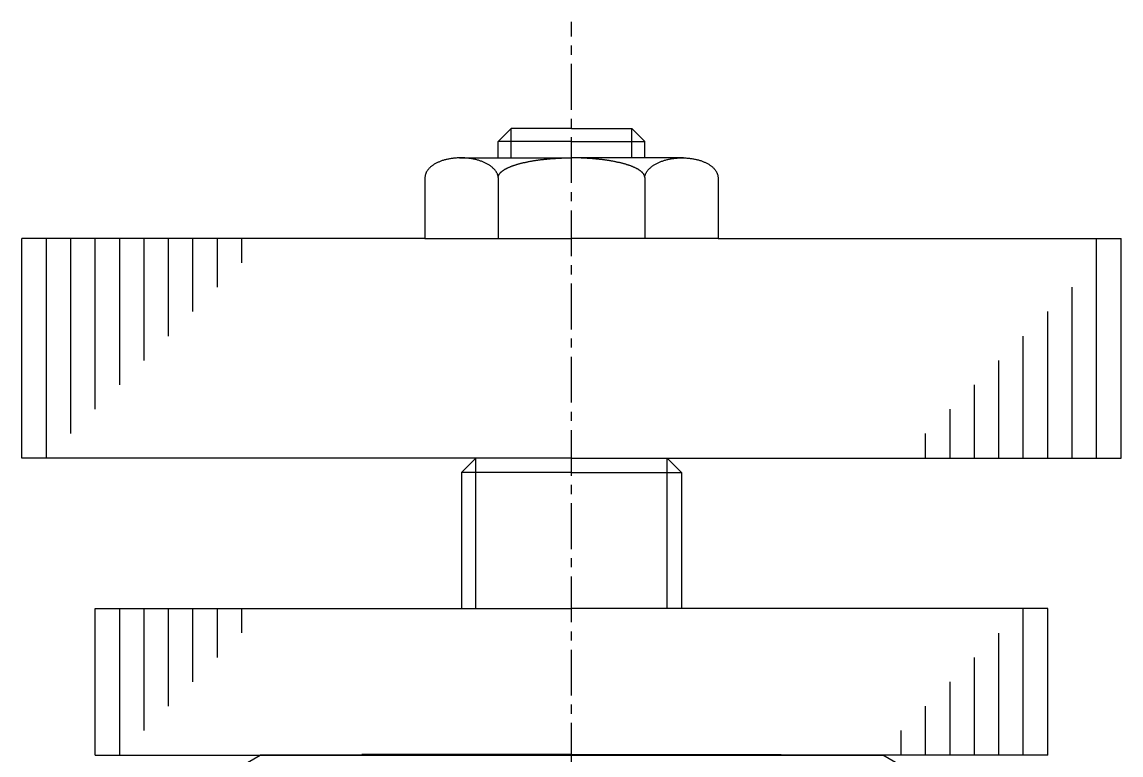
# Model space of a CAD drawing. Extents: x -13.7 to 70.2, y 117.1 to 204.
# Drawn here: x 25.49 to 55.49, y 183.95 to 203.97 of the extents above; entities that cross this region are included whole.
import ezdxf

# ---------------------------------------------------------------- set-up
doc = ezdxf.new("R2010")
doc.units = 0
doc.linetypes.add('CENTER', pattern=[2, 1.25, -0.25, 0.25, -0.25])
doc.layers.get('0').update_dxf_attribs({"linetype": 'CONTINUOUS'})
doc.layers.add('CENTER', color=1, linetype='CENTER')

msp = doc.modelspace()

# ---------------------------------------------------------------- linework, layer by layer
at = {"color": 7, "linetype": 'CONTINUOUS'}
for p, q in [((38.836, 201.06), (38.486, 200.71)), ((38.836, 201.06), (38.486, 200.71)), ((40.486, 201.06), (38.836, 201.06)), ((40.486, 201.06), (38.836, 201.06)), ((40.486, 201.06), (42.136, 201.06)), ((40.486, 201.06), (42.136, 201.06)), ((42.136, 201.06), (42.486, 200.71)), ((42.136, 201.06), (42.486, 200.71)), ((40.486, 200.71), (38.486, 200.71)), ((40.486, 200.71), (38.486, 200.71)), ((38.486, 200.26), (38.486, 200.71)), ((38.486, 200.26), (38.486, 200.71)), ((40.486, 200.71), (42.486, 200.71)), ((40.486, 200.71), (42.486, 200.71)), ((42.486, 200.26), (42.486, 200.71)), ((42.486, 200.26), (42.486, 200.71)), ((37.431, 200.26), (40.486, 200.26)), ((37.431, 200.26), (40.486, 200.26)), ((43.541, 200.26), (40.486, 200.26)), ((43.541, 200.26), (40.486, 200.26)), ((36.486, 199.709), (36.486, 198.06)), ((36.486, 199.709), (36.486, 198.06)), ((38.486, 199.722), (38.486, 199.749)), ((38.486, 199.722), (38.486, 199.749)), ((38.486, 199.722), (38.486, 198.06)), ((38.486, 199.722), (38.486, 198.06)), ((42.486, 199.722), (42.486, 199.749)), ((42.486, 199.722), (42.486, 199.749)), ((42.486, 199.722), (42.486, 198.06)), ((42.486, 199.722), (42.486, 198.06)), ((44.486, 199.709), (44.486, 198.06)), ((44.486, 199.709), (44.486, 198.06)), ((36.486, 198.06), (25.486, 198.06)), ((25.486, 192.06), (25.486, 198.06)), ((36.486, 198.06), (40.486, 198.06)), ((44.486, 198.06), (40.486, 198.06)), ((44.486, 198.06), (55.486, 198.06)), ((55.486, 192.06), (55.486, 198.06)), ((40.486, 192.06), (25.486, 192.06)), ((40.486, 192.06), (25.486, 192.06)), ((37.876, 192.06), (37.486, 191.67)), ((40.486, 192.06), (55.486, 192.06)), ((40.486, 192.06), (55.486, 192.06)), ((43.096, 192.06), (43.486, 191.67)), ((40.486, 191.67), (37.486, 191.67)), ((37.486, 191.67), (37.486, 187.949)), ((40.486, 191.67), (43.486, 191.67)), ((43.486, 191.67), (43.486, 187.949)), ((27.486, 183.949), (27.486, 187.949)), ((27.486, 187.949), (40.486, 187.949)), ((53.486, 187.949), (40.486, 187.949)), ((53.486, 183.949), (53.486, 187.949)), ((27.486, 183.949), (40.486, 183.949)), ((30.671, 183.19), (31.986, 183.949)), ((40.486, 183.949), (31.986, 183.949)), ((37.486, 183.949), (33.361, 183.949)), ((37.486, 183.949), (33.361, 183.949)), ((40.486, 183.964), (34.763, 183.964)), ((40.486, 183.964), (46.208, 183.964)), ((40.486, 183.949), (48.986, 183.949)), ((53.486, 183.949), (40.486, 183.949)), ((43.486, 183.949), (47.611, 183.949)), ((43.486, 183.949), (47.611, 183.949)), ((50.301, 183.19), (48.986, 183.949))]:
    msp.add_line(p, q, dxfattribs=at)
at = {"color": 3, "linetype": 'CONTINUOUS'}
for p, q in [((38.836, 200.26), (38.836, 201.06)), ((38.836, 200.26), (38.836, 201.06)), ((42.136, 200.26), (42.136, 201.06)), ((42.136, 200.26), (42.136, 201.06)), ((26.153, 192.06), (26.153, 198.06)), ((26.819, 192.727), (26.819, 198.06)), ((27.486, 193.394), (27.486, 198.06)), ((28.153, 194.06), (28.153, 198.06)), ((28.819, 194.727), (28.819, 198.06)), ((29.486, 195.394), (29.486, 198.06)), ((29.486, 195.394), (29.486, 198.06)), ((30.153, 196.06), (30.153, 198.06)), ((30.819, 196.727), (30.819, 198.06)), ((31.486, 197.394), (31.486, 198.06)), ((54.819, 192.06), (54.819, 198.06)), ((54.153, 192.06), (54.153, 196.727)), ((53.486, 192.06), (53.486, 196.06)), ((52.819, 192.06), (52.819, 195.394)), ((52.153, 192.06), (52.153, 194.727)), ((51.486, 192.06), (51.486, 194.06)), ((51.486, 192.06), (51.486, 194.06)), ((50.819, 192.06), (50.819, 193.394)), ((50.153, 192.06), (50.153, 192.727)), ((37.876, 187.949), (37.876, 192.06)), ((43.096, 187.949), (43.096, 192.06)), ((28.153, 183.95), (28.153, 187.95)), ((28.819, 184.617), (28.819, 187.95)), ((29.486, 185.283), (29.486, 187.95)), ((30.153, 185.95), (30.153, 187.95)), ((30.819, 186.617), (30.819, 187.95)), ((31.486, 187.283), (31.486, 187.95)), ((52.819, 183.949), (52.819, 187.949)), ((52.153, 183.949), (52.153, 187.282)), ((51.486, 183.949), (51.486, 186.616)), ((50.819, 183.949), (50.819, 185.949)), ((50.153, 183.949), (50.153, 185.282)), ((49.486, 183.949), (49.486, 184.616))]:
    msp.add_line(p, q, dxfattribs=at)
at = {"color": 7, "linetype": 'CONTINUOUS'}
for points in [[(38.487, 199.742, 0), (38.485, 199.755, 0), (38.481, 199.769, 0), (38.478, 199.782, 0), (38.473, 199.795, 0), (38.468, 199.808, 0), (38.463, 199.821, 0), (38.457, 199.834, 0), (38.45, 199.847, 0), (38.443, 199.86, 0), (38.435, 199.873, 0), (38.427, 199.886, 0), (38.419, 199.898, 0), (38.409, 199.91, 0), (38.4, 199.923, 0), (38.389, 199.935, 0), (38.378, 199.947, 0), (38.367, 199.959, 0), (38.355, 199.971, 0), (38.343, 199.982, 0), (38.33, 199.994, 0), (38.317, 200.005, 0), (38.303, 200.016, 0), (38.289, 200.027, 0), (38.274, 200.038, 0), (38.259, 200.049, 0), (38.244, 200.059, 0), (38.228, 200.069, 0), (38.211, 200.079, 0), (38.194, 200.089, 0), (38.177, 200.098, 0), (38.16, 200.108, 0), (38.142, 200.117, 0), (38.123, 200.125, 0), (38.105, 200.134, 0), (38.085, 200.142, 0), (38.066, 200.151, 0), (38.046, 200.158, 0), (38.026, 200.166, 0), (38.006, 200.173, 0), (37.985, 200.18, 0), (37.964, 200.187, 0), (37.943, 200.194, 0), (37.922, 200.2, 0), (37.9, 200.206, 0), (37.878, 200.211, 0), (37.856, 200.217, 0), (37.833, 200.222, 0), (37.811, 200.226, 0), (37.788, 200.231, 0), (37.765, 200.235, 0), (37.742, 200.239, 0), (37.719, 200.242, 0), (37.695, 200.246, 0), (37.672, 200.249, 0), (37.648, 200.251, 0), (37.625, 200.254, 0), (37.601, 200.256, 0), (37.577, 200.257, 0), (37.553, 200.259, 0), (37.529, 200.26, 0), (37.505, 200.26, 0), (37.481, 200.261, 0), (37.457, 200.261, 0), (37.434, 200.261, 0), (37.41, 200.26, 0), (37.386, 200.259, 0), (37.362, 200.258, 0), (37.338, 200.256, 0), (37.315, 200.255, 0), (37.291, 200.253, 0), (37.268, 200.25, 0), (37.245, 200.247, 0), (37.221, 200.244, 0), (37.198, 200.241, 0), (37.175, 200.237, 0), (37.153, 200.233, 0), (37.13, 200.229, 0), (37.108, 200.224, 0), (37.086, 200.219, 0), (37.064, 200.214, 0), (37.043, 200.209, 0), (37.021, 200.203, 0), (37, 200.197, 0), (36.98, 200.191, 0), (36.959, 200.184, 0), (36.939, 200.177, 0), (36.919, 200.17, 0), (36.9, 200.162, 0), (36.88, 200.155, 0), (36.861, 200.147, 0), (36.843, 200.139, 0), (36.825, 200.13, 0), (36.807, 200.121, 0), (36.79, 200.113, 0), (36.773, 200.103, 0), (36.756, 200.094, 0), (36.74, 200.084, 0), (36.724, 200.075, 0), (36.709, 200.064, 0), (36.694, 200.054, 0), (36.68, 200.044, 0), (36.666, 200.033, 0), (36.653, 200.022, 0), (36.64, 200.011, 0), (36.627, 200, 0), (36.615, 199.989, 0), (36.604, 199.977, 0), (36.593, 199.965, 0), (36.582, 199.954, 0), (36.572, 199.942, 0), (36.563, 199.929, 0), (36.554, 199.917, 0), (36.545, 199.905, 0), (36.538, 199.892, 0), (36.53, 199.88, 0), (36.523, 199.867, 0), (36.517, 199.854, 0), (36.511, 199.841, 0), (36.506, 199.828, 0), (36.502, 199.815, 0), (36.498, 199.802, 0), (36.495, 199.789, 0), (36.492, 199.776, 0), (36.489, 199.763, 0), (36.488, 199.749, 0), (36.486, 199.736, 0), (36.486, 199.723, 0), (36.486, 199.709, 0)], [(38.487, 199.742, 0), (38.485, 199.755, 0), (38.481, 199.769, 0), (38.478, 199.782, 0), (38.473, 199.795, 0), (38.468, 199.808, 0), (38.463, 199.821, 0), (38.457, 199.834, 0), (38.45, 199.847, 0), (38.443, 199.86, 0), (38.435, 199.873, 0), (38.427, 199.886, 0), (38.419, 199.898, 0), (38.409, 199.91, 0), (38.4, 199.923, 0), (38.389, 199.935, 0), (38.378, 199.947, 0), (38.367, 199.959, 0), (38.355, 199.971, 0), (38.343, 199.982, 0), (38.33, 199.994, 0), (38.317, 200.005, 0), (38.303, 200.016, 0), (38.289, 200.027, 0), (38.274, 200.038, 0), (38.259, 200.049, 0), (38.244, 200.059, 0), (38.228, 200.069, 0), (38.211, 200.079, 0), (38.194, 200.089, 0), (38.177, 200.098, 0), (38.16, 200.108, 0), (38.142, 200.117, 0), (38.123, 200.125, 0), (38.105, 200.134, 0), (38.085, 200.142, 0), (38.066, 200.151, 0), (38.046, 200.158, 0), (38.026, 200.166, 0), (38.006, 200.173, 0), (37.985, 200.18, 0), (37.964, 200.187, 0), (37.943, 200.194, 0), (37.922, 200.2, 0), (37.9, 200.206, 0), (37.878, 200.211, 0), (37.856, 200.217, 0), (37.833, 200.222, 0), (37.811, 200.226, 0), (37.788, 200.231, 0), (37.765, 200.235, 0), (37.742, 200.239, 0), (37.719, 200.242, 0), (37.695, 200.246, 0), (37.672, 200.249, 0), (37.648, 200.251, 0), (37.625, 200.254, 0), (37.601, 200.256, 0), (37.577, 200.257, 0), (37.553, 200.259, 0), (37.529, 200.26, 0), (37.505, 200.26, 0), (37.481, 200.261, 0), (37.457, 200.261, 0), (37.434, 200.261, 0), (37.41, 200.26, 0), (37.386, 200.259, 0), (37.362, 200.258, 0), (37.338, 200.256, 0), (37.315, 200.255, 0), (37.291, 200.253, 0), (37.268, 200.25, 0), (37.245, 200.247, 0), (37.221, 200.244, 0), (37.198, 200.241, 0), (37.175, 200.237, 0), (37.153, 200.233, 0), (37.13, 200.229, 0), (37.108, 200.224, 0), (37.086, 200.219, 0), (37.064, 200.214, 0), (37.043, 200.209, 0), (37.021, 200.203, 0), (37, 200.197, 0), (36.98, 200.191, 0), (36.959, 200.184, 0), (36.939, 200.177, 0), (36.919, 200.17, 0), (36.9, 200.162, 0), (36.88, 200.155, 0), (36.861, 200.147, 0), (36.843, 200.139, 0), (36.825, 200.13, 0), (36.807, 200.121, 0), (36.79, 200.113, 0), (36.773, 200.103, 0), (36.756, 200.094, 0), (36.74, 200.084, 0), (36.724, 200.075, 0), (36.709, 200.064, 0), (36.694, 200.054, 0), (36.68, 200.044, 0), (36.666, 200.033, 0), (36.653, 200.022, 0), (36.64, 200.011, 0), (36.627, 200, 0), (36.615, 199.989, 0), (36.604, 199.977, 0), (36.593, 199.965, 0), (36.582, 199.954, 0), (36.572, 199.942, 0), (36.563, 199.929, 0), (36.554, 199.917, 0), (36.545, 199.905, 0), (36.538, 199.892, 0), (36.53, 199.88, 0), (36.523, 199.867, 0), (36.517, 199.854, 0), (36.511, 199.841, 0), (36.506, 199.828, 0), (36.502, 199.815, 0), (36.498, 199.802, 0), (36.495, 199.789, 0), (36.492, 199.776, 0), (36.489, 199.763, 0), (36.488, 199.749, 0), (36.486, 199.736, 0), (36.486, 199.723, 0), (36.486, 199.709, 0)], [(38.486, 199.722, 0), (38.486, 199.729, 0), (38.486, 199.736, 0), (38.487, 199.742, 0), (38.488, 199.749, 0), (38.49, 199.755, 0), (38.491, 199.762, 0), (38.493, 199.769, 0), (38.495, 199.775, 0), (38.498, 199.782, 0), (38.501, 199.788, 0), (38.504, 199.795, 0), (38.508, 199.801, 0), (38.511, 199.808, 0), (38.515, 199.814, 0), (38.52, 199.821, 0), (38.524, 199.827, 0), (38.529, 199.834, 0), (38.535, 199.84, 0), (38.54, 199.847, 0), (38.546, 199.853, 0), (38.552, 199.86, 0), (38.558, 199.866, 0), (38.565, 199.872, 0), (38.572, 199.879, 0), (38.579, 199.885, 0), (38.587, 199.891, 0), (38.595, 199.898, 0), (38.603, 199.904, 0), (38.611, 199.91, 0), (38.62, 199.916, 0), (38.629, 199.922, 0), (38.638, 199.928, 0), (38.648, 199.934, 0), (38.657, 199.941, 0), (38.667, 199.947, 0), (38.678, 199.953, 0), (38.688, 199.958, 0), (38.699, 199.964, 0), (38.711, 199.97, 0), (38.722, 199.976, 0), (38.734, 199.982, 0), (38.746, 199.988, 0), (38.758, 199.993, 0), (38.77, 199.999, 0), (38.783, 200.005, 0), (38.796, 200.01, 0), (38.809, 200.016, 0), (38.823, 200.021, 0), (38.837, 200.027, 0), (38.851, 200.032, 0), (38.865, 200.038, 0), (38.88, 200.043, 0), (38.894, 200.048, 0), (38.909, 200.054, 0), (38.924, 200.059, 0), (38.94, 200.064, 0), (38.956, 200.069, 0), (38.971, 200.074, 0), (38.988, 200.079, 0), (39.004, 200.084, 0), (39.021, 200.089, 0), (39.037, 200.094, 0), (39.054, 200.098, 0), (39.072, 200.103, 0), (39.089, 200.108, 0), (39.107, 200.112, 0), (39.125, 200.117, 0), (39.143, 200.121, 0), (39.161, 200.126, 0), (39.179, 200.13, 0), (39.198, 200.134, 0), (39.217, 200.138, 0), (39.236, 200.143, 0), (39.255, 200.147, 0), (39.275, 200.151, 0), (39.294, 200.155, 0), (39.314, 200.159, 0), (39.334, 200.162, 0), (39.354, 200.166, 0), (39.375, 200.17, 0), (39.395, 200.174, 0), (39.416, 200.177, 0), (39.437, 200.181, 0), (39.458, 200.184, 0), (39.479, 200.187, 0), (39.5, 200.191, 0), (39.522, 200.194, 0), (39.543, 200.197, 0), (39.565, 200.2, 0), (39.587, 200.203, 0), (39.609, 200.206, 0), (39.631, 200.209, 0), (39.653, 200.212, 0), (39.675, 200.214, 0), (39.698, 200.217, 0), (39.721, 200.22, 0), (39.743, 200.222, 0), (39.766, 200.225, 0), (39.789, 200.227, 0), (39.812, 200.229, 0), (39.835, 200.231, 0), (39.858, 200.233, 0), (39.882, 200.235, 0), (39.905, 200.237, 0), (39.929, 200.239, 0), (39.953, 200.241, 0), (39.976, 200.243, 0), (40, 200.244, 0), (40.024, 200.246, 0), (40.048, 200.247, 0), (40.072, 200.249, 0), (40.096, 200.25, 0), (40.12, 200.251, 0), (40.144, 200.253, 0), (40.168, 200.254, 0), (40.192, 200.255, 0), (40.217, 200.256, 0), (40.241, 200.257, 0), (40.265, 200.257, 0), (40.29, 200.258, 0), (40.314, 200.259, 0), (40.339, 200.259, 0), (40.363, 200.26, 0), (40.388, 200.26, 0), (40.412, 200.26, 0), (40.437, 200.26, 0), (40.461, 200.261, 0), (40.486, 200.261, 0)], [(38.486, 199.722, 0), (38.486, 199.729, 0), (38.486, 199.736, 0), (38.487, 199.742, 0), (38.488, 199.749, 0), (38.49, 199.755, 0), (38.491, 199.762, 0), (38.493, 199.769, 0), (38.495, 199.775, 0), (38.498, 199.782, 0), (38.501, 199.788, 0), (38.504, 199.795, 0), (38.508, 199.801, 0), (38.511, 199.808, 0), (38.515, 199.814, 0), (38.52, 199.821, 0), (38.524, 199.827, 0), (38.529, 199.834, 0), (38.535, 199.84, 0), (38.54, 199.847, 0), (38.546, 199.853, 0), (38.552, 199.86, 0), (38.558, 199.866, 0), (38.565, 199.872, 0), (38.572, 199.879, 0), (38.579, 199.885, 0), (38.587, 199.891, 0), (38.595, 199.898, 0), (38.603, 199.904, 0), (38.611, 199.91, 0), (38.62, 199.916, 0), (38.629, 199.922, 0), (38.638, 199.928, 0), (38.648, 199.934, 0), (38.657, 199.941, 0), (38.667, 199.947, 0), (38.678, 199.953, 0), (38.688, 199.958, 0), (38.699, 199.964, 0), (38.711, 199.97, 0), (38.722, 199.976, 0), (38.734, 199.982, 0), (38.746, 199.988, 0), (38.758, 199.993, 0), (38.77, 199.999, 0), (38.783, 200.005, 0), (38.796, 200.01, 0), (38.809, 200.016, 0), (38.823, 200.021, 0), (38.837, 200.027, 0), (38.851, 200.032, 0), (38.865, 200.038, 0), (38.88, 200.043, 0), (38.894, 200.048, 0), (38.909, 200.054, 0), (38.924, 200.059, 0), (38.94, 200.064, 0), (38.956, 200.069, 0), (38.971, 200.074, 0), (38.988, 200.079, 0), (39.004, 200.084, 0), (39.021, 200.089, 0), (39.037, 200.094, 0), (39.054, 200.098, 0), (39.072, 200.103, 0), (39.089, 200.108, 0), (39.107, 200.112, 0), (39.125, 200.117, 0), (39.143, 200.121, 0), (39.161, 200.126, 0), (39.179, 200.13, 0), (39.198, 200.134, 0), (39.217, 200.138, 0), (39.236, 200.143, 0), (39.255, 200.147, 0), (39.275, 200.151, 0), (39.294, 200.155, 0), (39.314, 200.159, 0), (39.334, 200.162, 0), (39.354, 200.166, 0), (39.375, 200.17, 0), (39.395, 200.174, 0), (39.416, 200.177, 0), (39.437, 200.181, 0), (39.458, 200.184, 0), (39.479, 200.187, 0), (39.5, 200.191, 0), (39.522, 200.194, 0), (39.543, 200.197, 0), (39.565, 200.2, 0), (39.587, 200.203, 0), (39.609, 200.206, 0), (39.631, 200.209, 0), (39.653, 200.212, 0), (39.675, 200.214, 0), (39.698, 200.217, 0), (39.721, 200.22, 0), (39.743, 200.222, 0), (39.766, 200.225, 0), (39.789, 200.227, 0), (39.812, 200.229, 0), (39.835, 200.231, 0), (39.858, 200.233, 0), (39.882, 200.235, 0), (39.905, 200.237, 0), (39.929, 200.239, 0), (39.953, 200.241, 0), (39.976, 200.243, 0), (40, 200.244, 0), (40.024, 200.246, 0), (40.048, 200.247, 0), (40.072, 200.249, 0), (40.096, 200.25, 0), (40.12, 200.251, 0), (40.144, 200.253, 0), (40.168, 200.254, 0), (40.192, 200.255, 0), (40.217, 200.256, 0), (40.241, 200.257, 0), (40.265, 200.257, 0), (40.29, 200.258, 0), (40.314, 200.259, 0), (40.339, 200.259, 0), (40.363, 200.26, 0), (40.388, 200.26, 0), (40.412, 200.26, 0), (40.437, 200.26, 0), (40.461, 200.261, 0), (40.486, 200.261, 0)], [(42.486, 199.722, 0), (42.486, 199.729, 0), (42.485, 199.736, 0), (42.484, 199.742, 0), (42.483, 199.749, 0), (42.482, 199.755, 0), (42.48, 199.762, 0), (42.478, 199.769, 0), (42.476, 199.775, 0), (42.474, 199.782, 0), (42.471, 199.788, 0), (42.468, 199.795, 0), (42.464, 199.801, 0), (42.461, 199.808, 0), (42.456, 199.814, 0), (42.452, 199.821, 0), (42.447, 199.827, 0), (42.443, 199.834, 0), (42.437, 199.84, 0), (42.432, 199.847, 0), (42.426, 199.853, 0), (42.42, 199.86, 0), (42.413, 199.866, 0), (42.407, 199.872, 0), (42.4, 199.879, 0), (42.392, 199.885, 0), (42.385, 199.891, 0), (42.377, 199.898, 0), (42.369, 199.904, 0), (42.361, 199.91, 0), (42.352, 199.916, 0), (42.343, 199.922, 0), (42.334, 199.928, 0), (42.324, 199.934, 0), (42.314, 199.941, 0), (42.304, 199.947, 0), (42.294, 199.953, 0), (42.283, 199.958, 0), (42.272, 199.964, 0), (42.261, 199.97, 0), (42.25, 199.976, 0), (42.238, 199.982, 0), (42.226, 199.988, 0), (42.214, 199.993, 0), (42.201, 199.999, 0), (42.189, 200.005, 0), (42.176, 200.01, 0), (42.162, 200.016, 0), (42.149, 200.021, 0), (42.135, 200.027, 0), (42.121, 200.032, 0), (42.107, 200.038, 0), (42.092, 200.043, 0), (42.078, 200.048, 0), (42.063, 200.054, 0), (42.047, 200.059, 0), (42.032, 200.064, 0), (42.016, 200.069, 0), (42, 200.074, 0), (41.984, 200.079, 0), (41.968, 200.084, 0), (41.951, 200.089, 0), (41.934, 200.094, 0), (41.917, 200.098, 0), (41.9, 200.103, 0), (41.883, 200.108, 0), (41.865, 200.112, 0), (41.847, 200.117, 0), (41.829, 200.121, 0), (41.811, 200.126, 0), (41.792, 200.13, 0), (41.773, 200.134, 0), (41.755, 200.138, 0), (41.736, 200.143, 0), (41.716, 200.147, 0), (41.697, 200.151, 0), (41.677, 200.155, 0), (41.657, 200.159, 0), (41.638, 200.162, 0), (41.617, 200.166, 0), (41.597, 200.17, 0), (41.577, 200.174, 0), (41.556, 200.177, 0), (41.535, 200.181, 0), (41.514, 200.184, 0), (41.493, 200.187, 0), (41.472, 200.191, 0), (41.45, 200.194, 0), (41.429, 200.197, 0), (41.407, 200.2, 0), (41.385, 200.203, 0), (41.363, 200.206, 0), (41.341, 200.209, 0), (41.319, 200.212, 0), (41.296, 200.214, 0), (41.274, 200.217, 0), (41.251, 200.22, 0), (41.228, 200.222, 0), (41.206, 200.225, 0), (41.183, 200.227, 0), (41.16, 200.229, 0), (41.136, 200.231, 0), (41.113, 200.233, 0), (41.09, 200.235, 0), (41.066, 200.237, 0), (41.043, 200.239, 0), (41.019, 200.241, 0), (40.996, 200.243, 0), (40.972, 200.244, 0), (40.948, 200.246, 0), (40.924, 200.247, 0), (40.9, 200.249, 0), (40.876, 200.25, 0), (40.852, 200.251, 0), (40.828, 200.253, 0), (40.804, 200.254, 0), (40.779, 200.255, 0), (40.755, 200.256, 0), (40.731, 200.257, 0), (40.706, 200.257, 0), (40.682, 200.258, 0), (40.657, 200.259, 0), (40.633, 200.259, 0), (40.608, 200.26, 0), (40.584, 200.26, 0), (40.559, 200.26, 0), (40.535, 200.26, 0), (40.51, 200.261, 0), (40.486, 200.261, 0)], [(42.486, 199.722, 0), (42.486, 199.729, 0), (42.485, 199.736, 0), (42.484, 199.742, 0), (42.483, 199.749, 0), (42.482, 199.755, 0), (42.48, 199.762, 0), (42.478, 199.769, 0), (42.476, 199.775, 0), (42.474, 199.782, 0), (42.471, 199.788, 0), (42.468, 199.795, 0), (42.464, 199.801, 0), (42.461, 199.808, 0), (42.456, 199.814, 0), (42.452, 199.821, 0), (42.447, 199.827, 0), (42.443, 199.834, 0), (42.437, 199.84, 0), (42.432, 199.847, 0), (42.426, 199.853, 0), (42.42, 199.86, 0), (42.413, 199.866, 0), (42.407, 199.872, 0), (42.4, 199.879, 0), (42.392, 199.885, 0), (42.385, 199.891, 0), (42.377, 199.898, 0), (42.369, 199.904, 0), (42.361, 199.91, 0), (42.352, 199.916, 0), (42.343, 199.922, 0), (42.334, 199.928, 0), (42.324, 199.934, 0), (42.314, 199.941, 0), (42.304, 199.947, 0), (42.294, 199.953, 0), (42.283, 199.958, 0), (42.272, 199.964, 0), (42.261, 199.97, 0), (42.25, 199.976, 0), (42.238, 199.982, 0), (42.226, 199.988, 0), (42.214, 199.993, 0), (42.201, 199.999, 0), (42.189, 200.005, 0), (42.176, 200.01, 0), (42.162, 200.016, 0), (42.149, 200.021, 0), (42.135, 200.027, 0), (42.121, 200.032, 0), (42.107, 200.038, 0), (42.092, 200.043, 0), (42.078, 200.048, 0), (42.063, 200.054, 0), (42.047, 200.059, 0), (42.032, 200.064, 0), (42.016, 200.069, 0), (42, 200.074, 0), (41.984, 200.079, 0), (41.968, 200.084, 0), (41.951, 200.089, 0), (41.934, 200.094, 0), (41.917, 200.098, 0), (41.9, 200.103, 0), (41.883, 200.108, 0), (41.865, 200.112, 0), (41.847, 200.117, 0), (41.829, 200.121, 0), (41.811, 200.126, 0), (41.792, 200.13, 0), (41.773, 200.134, 0), (41.755, 200.138, 0), (41.736, 200.143, 0), (41.716, 200.147, 0), (41.697, 200.151, 0), (41.677, 200.155, 0), (41.657, 200.159, 0), (41.638, 200.162, 0), (41.617, 200.166, 0), (41.597, 200.17, 0), (41.577, 200.174, 0), (41.556, 200.177, 0), (41.535, 200.181, 0), (41.514, 200.184, 0), (41.493, 200.187, 0), (41.472, 200.191, 0), (41.45, 200.194, 0), (41.429, 200.197, 0), (41.407, 200.2, 0), (41.385, 200.203, 0), (41.363, 200.206, 0), (41.341, 200.209, 0), (41.319, 200.212, 0), (41.296, 200.214, 0), (41.274, 200.217, 0), (41.251, 200.22, 0), (41.228, 200.222, 0), (41.206, 200.225, 0), (41.183, 200.227, 0), (41.16, 200.229, 0), (41.136, 200.231, 0), (41.113, 200.233, 0), (41.09, 200.235, 0), (41.066, 200.237, 0), (41.043, 200.239, 0), (41.019, 200.241, 0), (40.996, 200.243, 0), (40.972, 200.244, 0), (40.948, 200.246, 0), (40.924, 200.247, 0), (40.9, 200.249, 0), (40.876, 200.25, 0), (40.852, 200.251, 0), (40.828, 200.253, 0), (40.804, 200.254, 0), (40.779, 200.255, 0), (40.755, 200.256, 0), (40.731, 200.257, 0), (40.706, 200.257, 0), (40.682, 200.258, 0), (40.657, 200.259, 0), (40.633, 200.259, 0), (40.608, 200.26, 0), (40.584, 200.26, 0), (40.559, 200.26, 0), (40.535, 200.26, 0), (40.51, 200.261, 0), (40.486, 200.261, 0)], [(42.485, 199.742, 0), (42.487, 199.755, 0), (42.49, 199.769, 0), (42.494, 199.782, 0), (42.498, 199.795, 0), (42.503, 199.808, 0), (42.509, 199.821, 0), (42.515, 199.834, 0), (42.522, 199.847, 0), (42.529, 199.86, 0), (42.536, 199.873, 0), (42.544, 199.886, 0), (42.553, 199.898, 0), (42.562, 199.91, 0), (42.572, 199.923, 0), (42.583, 199.935, 0), (42.593, 199.947, 0), (42.605, 199.959, 0), (42.617, 199.971, 0), (42.629, 199.982, 0), (42.642, 199.994, 0), (42.655, 200.005, 0), (42.669, 200.016, 0), (42.683, 200.027, 0), (42.697, 200.038, 0), (42.713, 200.049, 0), (42.728, 200.059, 0), (42.744, 200.069, 0), (42.761, 200.079, 0), (42.777, 200.089, 0), (42.795, 200.098, 0), (42.812, 200.108, 0), (42.83, 200.117, 0), (42.849, 200.125, 0), (42.867, 200.134, 0), (42.886, 200.142, 0), (42.906, 200.151, 0), (42.925, 200.158, 0), (42.946, 200.166, 0), (42.966, 200.173, 0), (42.987, 200.18, 0), (43.008, 200.187, 0), (43.029, 200.194, 0), (43.05, 200.2, 0), (43.072, 200.206, 0), (43.094, 200.211, 0), (43.116, 200.217, 0), (43.139, 200.222, 0), (43.161, 200.226, 0), (43.184, 200.231, 0), (43.207, 200.235, 0), (43.23, 200.239, 0), (43.253, 200.242, 0), (43.276, 200.246, 0), (43.3, 200.249, 0), (43.324, 200.251, 0), (43.347, 200.254, 0), (43.371, 200.256, 0), (43.395, 200.257, 0), (43.419, 200.259, 0), (43.443, 200.26, 0), (43.467, 200.26, 0), (43.49, 200.261, 0), (43.514, 200.261, 0), (43.538, 200.261, 0), (43.562, 200.26, 0), (43.586, 200.259, 0), (43.61, 200.258, 0), (43.633, 200.256, 0), (43.657, 200.255, 0), (43.681, 200.253, 0), (43.704, 200.25, 0), (43.727, 200.247, 0), (43.75, 200.244, 0), (43.773, 200.241, 0), (43.796, 200.237, 0), (43.819, 200.233, 0), (43.841, 200.229, 0), (43.864, 200.224, 0), (43.886, 200.219, 0), (43.907, 200.214, 0), (43.929, 200.209, 0), (43.95, 200.203, 0), (43.971, 200.197, 0), (43.992, 200.191, 0), (44.013, 200.184, 0), (44.033, 200.177, 0), (44.053, 200.17, 0), (44.072, 200.162, 0), (44.091, 200.155, 0), (44.11, 200.147, 0), (44.129, 200.139, 0), (44.147, 200.13, 0), (44.165, 200.121, 0), (44.182, 200.113, 0), (44.199, 200.103, 0), (44.215, 200.094, 0), (44.232, 200.084, 0), (44.247, 200.075, 0), (44.263, 200.064, 0), (44.278, 200.054, 0), (44.292, 200.044, 0), (44.306, 200.033, 0), (44.319, 200.022, 0), (44.332, 200.011, 0), (44.345, 200, 0), (44.357, 199.989, 0), (44.368, 199.977, 0), (44.379, 199.965, 0), (44.39, 199.954, 0), (44.4, 199.942, 0), (44.409, 199.929, 0), (44.418, 199.917, 0), (44.426, 199.905, 0), (44.434, 199.892, 0), (44.442, 199.88, 0), (44.448, 199.867, 0), (44.455, 199.854, 0), (44.46, 199.841, 0), (44.465, 199.828, 0), (44.47, 199.815, 0), (44.474, 199.802, 0), (44.477, 199.789, 0), (44.48, 199.776, 0), (44.482, 199.763, 0), (44.484, 199.749, 0), (44.485, 199.736, 0), (44.486, 199.723, 0), (44.486, 199.709, 0)], [(42.485, 199.742, 0), (42.487, 199.755, 0), (42.49, 199.769, 0), (42.494, 199.782, 0), (42.498, 199.795, 0), (42.503, 199.808, 0), (42.509, 199.821, 0), (42.515, 199.834, 0), (42.522, 199.847, 0), (42.529, 199.86, 0), (42.536, 199.873, 0), (42.544, 199.886, 0), (42.553, 199.898, 0), (42.562, 199.91, 0), (42.572, 199.923, 0), (42.583, 199.935, 0), (42.593, 199.947, 0), (42.605, 199.959, 0), (42.617, 199.971, 0), (42.629, 199.982, 0), (42.642, 199.994, 0), (42.655, 200.005, 0), (42.669, 200.016, 0), (42.683, 200.027, 0), (42.697, 200.038, 0), (42.713, 200.049, 0), (42.728, 200.059, 0), (42.744, 200.069, 0), (42.761, 200.079, 0), (42.777, 200.089, 0), (42.795, 200.098, 0), (42.812, 200.108, 0), (42.83, 200.117, 0), (42.849, 200.125, 0), (42.867, 200.134, 0), (42.886, 200.142, 0), (42.906, 200.151, 0), (42.925, 200.158, 0), (42.946, 200.166, 0), (42.966, 200.173, 0), (42.987, 200.18, 0), (43.008, 200.187, 0), (43.029, 200.194, 0), (43.05, 200.2, 0), (43.072, 200.206, 0), (43.094, 200.211, 0), (43.116, 200.217, 0), (43.139, 200.222, 0), (43.161, 200.226, 0), (43.184, 200.231, 0), (43.207, 200.235, 0), (43.23, 200.239, 0), (43.253, 200.242, 0), (43.276, 200.246, 0), (43.3, 200.249, 0), (43.324, 200.251, 0), (43.347, 200.254, 0), (43.371, 200.256, 0), (43.395, 200.257, 0), (43.419, 200.259, 0), (43.443, 200.26, 0), (43.467, 200.26, 0), (43.49, 200.261, 0), (43.514, 200.261, 0), (43.538, 200.261, 0), (43.562, 200.26, 0), (43.586, 200.259, 0), (43.61, 200.258, 0), (43.633, 200.256, 0), (43.657, 200.255, 0), (43.681, 200.253, 0), (43.704, 200.25, 0), (43.727, 200.247, 0), (43.75, 200.244, 0), (43.773, 200.241, 0), (43.796, 200.237, 0), (43.819, 200.233, 0), (43.841, 200.229, 0), (43.864, 200.224, 0), (43.886, 200.219, 0), (43.907, 200.214, 0), (43.929, 200.209, 0), (43.95, 200.203, 0), (43.971, 200.197, 0), (43.992, 200.191, 0), (44.013, 200.184, 0), (44.033, 200.177, 0), (44.053, 200.17, 0), (44.072, 200.162, 0), (44.091, 200.155, 0), (44.11, 200.147, 0), (44.129, 200.139, 0), (44.147, 200.13, 0), (44.165, 200.121, 0), (44.182, 200.113, 0), (44.199, 200.103, 0), (44.215, 200.094, 0), (44.232, 200.084, 0), (44.247, 200.075, 0), (44.263, 200.064, 0), (44.278, 200.054, 0), (44.292, 200.044, 0), (44.306, 200.033, 0), (44.319, 200.022, 0), (44.332, 200.011, 0), (44.345, 200, 0), (44.357, 199.989, 0), (44.368, 199.977, 0), (44.379, 199.965, 0), (44.39, 199.954, 0), (44.4, 199.942, 0), (44.409, 199.929, 0), (44.418, 199.917, 0), (44.426, 199.905, 0), (44.434, 199.892, 0), (44.442, 199.88, 0), (44.448, 199.867, 0), (44.455, 199.854, 0), (44.46, 199.841, 0), (44.465, 199.828, 0), (44.47, 199.815, 0), (44.474, 199.802, 0), (44.477, 199.789, 0), (44.48, 199.776, 0), (44.482, 199.763, 0), (44.484, 199.749, 0), (44.485, 199.736, 0), (44.486, 199.723, 0), (44.486, 199.709, 0)]]:
    msp.add_polyline3d(points, dxfattribs=at)
at = {"layer": 'CENTER', "color": 1, "linetype": 'CENTER'}
msp.add_line((40.486, 135.576), (40.486, 203.972), dxfattribs=at)

doc.saveas('drawing.dxf')
